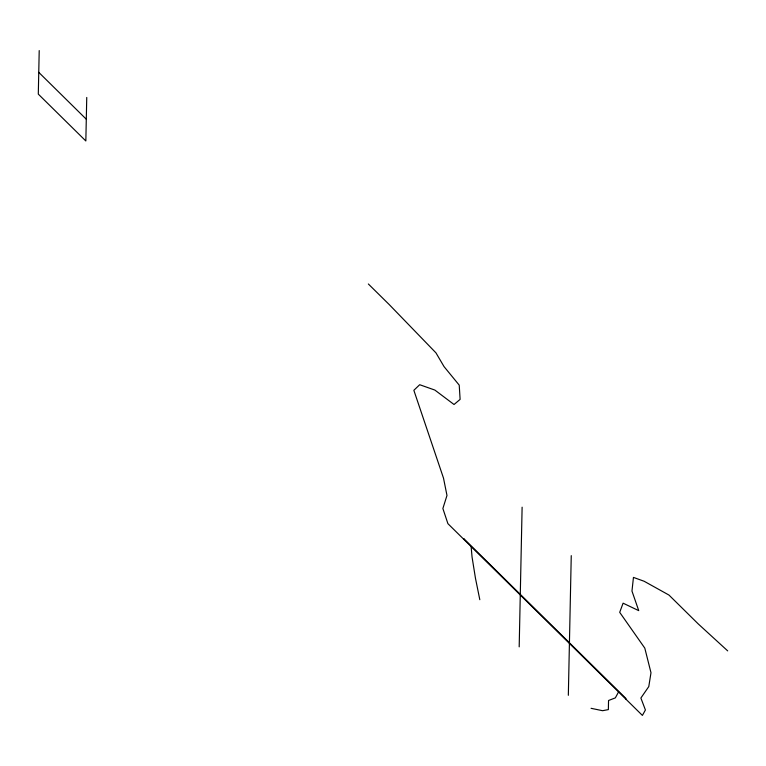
<?xml version="1.0" encoding="UTF-8"?>
<svg xmlns="http://www.w3.org/2000/svg" width="766" height="766" viewBox="0 0 766 766"><rect width="100%" height="100%" fill="white"/><g stroke="black" fill="none" stroke-linecap="round" stroke-linejoin="round"><path stroke-width="1.15" d="M39.21 50.585L38.3 94.113L85.84 140.982L86.749 97.454M463.756 539.283L463.775 538.603L625.946 698.496L625.937 699.176M519.185 646.858L522.115 507.188M568.334 695.308L571.254 555.637M618.564 691.909L615.337 697.883L608.549 700.497L608.357 709.613L602.564 710.704L591.065 708.311M727.7 650.889L698.276 623.955L668.977 595.067L644.139 581.26L633.453 577.401L631.969 591.065L638.739 610.646L623.093 603.177L619.704 612.34L644.8 648.122L650.985 672.74L648.783 686.585L640.883 698.027L645.412 709.977L642.396 715.415L447.909 523.657L442.872 508.509L446.98 495.458L443.504 478.137L413.851 390.306L419.691 384.714L434.849 390.066L454.037 404.505L460.117 399.383L459.227 385.145L444.06 366.636L435.969 352.877L389.128 304.475L368.35 283.985M38.76 72.349L86.29 119.218M479.813 599.701L475.456 578.225L472.048 556.968L471.128 546.551"/></g></svg>
